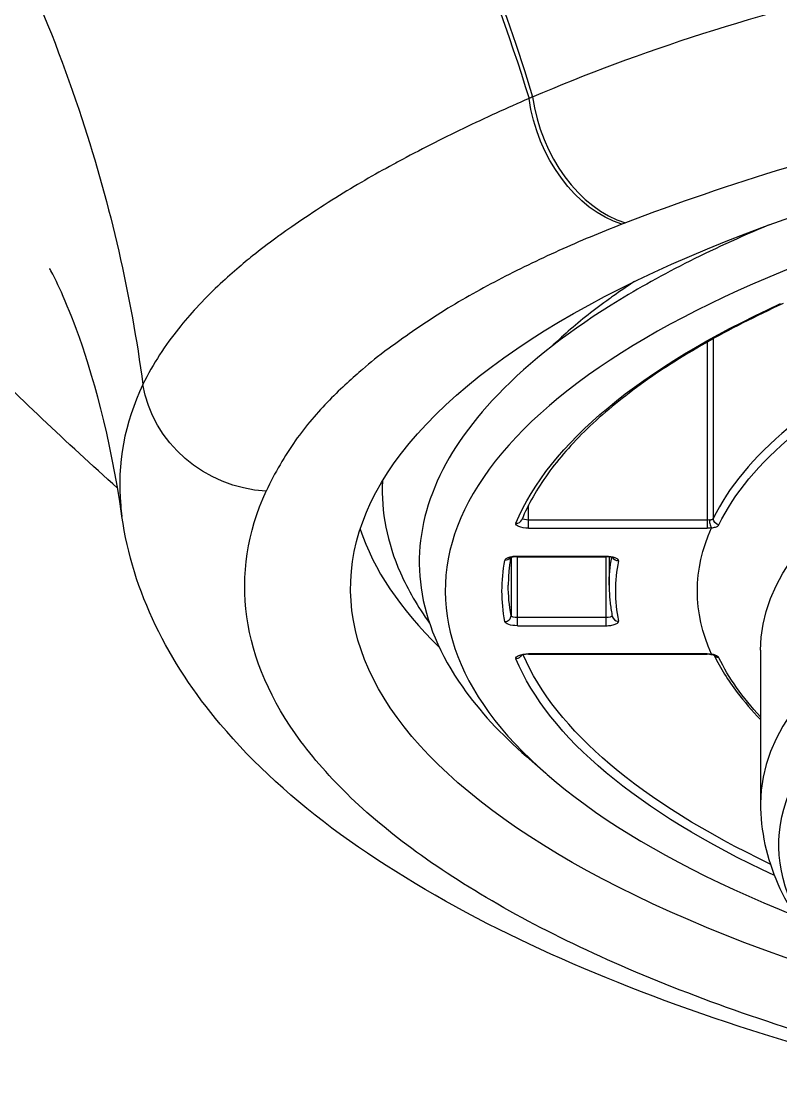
# Model space of a CAD drawing. Header units: millimetres. Extents: x 3724 to 4565, y 1133 to 1727.
# Drawn here: x 3860.77 to 3866.79, y 1550.29 to 1558.8 of the extents above; entities that cross this region are included whole.
import ezdxf

# ---------------------------------------------------------------- set-up
doc = ezdxf.new("R2010")
doc.units = ezdxf.units.MM

msp = doc.modelspace()

# ---------------------------------------------------------------- linework, layer by layer
at = {"extrusion": (0, 1, 0)}
for p, q in [((3864.7327, 1558.3742), (3864.7326, 1558.3742)), ((3866.2042, 1556.2522), (3866.2042, 1554.8412)), ((3866.2536, 1556.2799), (3866.2536, 1554.8535)), ((3863.6276, 1555.1468), (3863.6276, 1555.0846)), ((3864.7879, 1554.8412), (3864.7879, 1554.9583)), ((3866.2042, 1554.8412), (3864.7879, 1554.8412)), ((3864.7879, 1554.7771), (3866.2042, 1554.7771)), ((3864.6501, 1554.5446), (3864.6501, 1554.0837)), ((3865.4015, 1554.5536), (3864.7, 1554.5536)), ((3864.7, 1554.0676), (3864.7, 1554.5506)), ((3864.7, 1554.5506), (3865.4015, 1554.5506)), ((3865.4015, 1554.5506), (3865.4015, 1554.0676)), ((3865.4276, 1554.5491), (3865.4276, 1554.3255)), ((3865.4015, 1554.0676), (3864.7, 1554.0676)), ((3864.7, 1554.0035), (3865.4015, 1554.0035)), ((3866.2042, 1553.78), (3864.7879, 1553.78)), ((3866.6276, 1553.809), (3866.6276, 1552.595)), ((3864.7879, 1553.777), (3866.2042, 1553.777)), ((3864.9262, 1552.8309), (3864.7724, 1552.9652))]:
    msp.add_line(p, q, dxfattribs=at)
at = {"extrusion": (-2.22045e-16, -2.46519e-32, -1)}
for centre, major_axis, ratio, start_param, end_param in [((3855.9967, 1558.9261), (-7.1225, 9.6577), 0.635664, 0.859421, 2.077537), ((3866.3029, 1553.796), (0.0451, 0.0216), 0.926587, 2.079089, 2.951379)]:
    msp.add_ellipse(centre, major_axis=major_axis, ratio=ratio, start_param=start_param, end_param=end_param, dxfattribs=at)
at = {"extrusion": (-2.22045e-16, 0, -1)}
for centre, major_axis, ratio, start_param, end_param in [((3875.6276, 1557.9408), (-11.3, 0), 0.343815, 0.218114, 0.218168), ((3865.5293, 1558.1263), (-0.3622, 0.9321), 0.703257, 3.646368, 5.039863), ((3864.7879, 1554.8115), (-0.1, 0), 0.343815, 4.712389, 6.425215), ((3864.7879, 1554.8584), (-0.05, 0), 0.343815, 4.712389, 6.040823), ((3866.2042, 1554.8584), (-0.05, 0), 0.343815, 4.347275, 4.712389), ((3866.2042, 1554.824), (0, 0.05), 0, 1.215831, 2.786627), ((3866.2042, 1554.8115), (-0.1, 0), 0.343815, 4.347275, 4.712389), ((3865.4015, 1554.6006), (0, 0.05), 0, 2.786536, 3.137513), ((3864.6002, 1554.5684), (-0.0492, 0.0092), 0.937117, 3.544536, 4.539121), ((3864.7, 1554.0848), (-0.05, 0), 0.343815, 4.712389, 6.219215), ((3865.4015, 1554.0505), (0, 0.05), 0, 1.215748, 2.786544), ((3866.2042, 1553.827), (0, 0.05), 0, 2.786586, 3.137563), ((3875.6276, 1554.2786), (-11.05, 0), 0.343815, 5.647144, 6.141156)]:
    msp.add_ellipse(centre, major_axis=major_axis, ratio=ratio, start_param=start_param, end_param=end_param, dxfattribs=at)
at = {"extrusion": (-2.22045e-16, -5.51013e-40, -1)}
msp.add_ellipse((3875.6276, 1554.3002), major_axis=(-12.25, 0), ratio=0.343815, start_param=5.45668, end_param=7.853982, dxfattribs=at)
for centre, major_axis, ratio, start_param, end_param in [((3875.6276, 1554.2786), (11.5, 0), 0.343815, 0.680471, 3.850902), ((4024.7418, 1506.4594), (163.7402, -48.1933), 0.149135, 2.964716, 2.965521), ((3865.5563, 1558.1368), (-0.3603, 0.9329), 0.701357, 1.243424, 2.638272), ((5157.9272, 912.1859), (-1297.5172, 640.8377), 0.067333, 6.201618, 6.221349), ((3875.6276, 1554.3234), (9.5, 0), 0.343815, 2.520548, 2.978568), ((3875.6276, 1552.595), (9, 0), 0.343815, 0, 3.141593), ((3864.6889, 1554.8633), (-0.0462, 0.0192), 0.929582, 1.939708, 3.141593), ((3864.7879, 1554.824), (0, 0.05), 0, 3.496424, 5.06722), ((3866.2399, 1554.8263), (-0.0065, 0.0496), 0.335289, 1.197228, 2.768026), ((3875.6276, 1555.2392), (12.25, 0), 0.343815, 3.253303, 3.481883), ((3864.7, 1554.6006), (0, 0.05), 0, 3.145721, 3.496698), ((3865.4015, 1554.5192), (0.1, 0), 0.343815, 6.214839, 7.853982), ((3875.6276, 1554.2786), (10.15, 0), 0.343815, 3.073247, 3.209939), ((3864.6002, 1554.0826), (0.0492, 0.0092), 0.937117, 4.539532, 6.110329), ((3864.7, 1554.0505), (0, 0.05), 0, 3.496693, 5.06749), ((3865.5013, 1554.0872), (0.049, 0.0098), 0.936845, 3.141593, 4.527989), ((3864.7879, 1553.827), (0, 0.05), 0, 3.145508, 3.496485), ((3866.2043, 1553.7577), (0.0687, -0.0001), 0.281169, 1.134047, 1.572628), ((3866.2399, 1553.8247), (0.0065, 0.0496), 0.335289, 3.141593, 3.515161)]:
    msp.add_ellipse(centre, major_axis=major_axis, ratio=ratio, start_param=start_param, end_param=end_param)
at = {"extrusion": (-2.22045e-16, -6.06114e-39, -1)}
msp.add_ellipse((3875.6276, 1553.809), major_axis=(-9, 0), ratio=0.343815, start_param=0, end_param=3.141593, dxfattribs=at)
at = {"extrusion": (-2.22045e-16, 1.83671e-40, -1)}
for centre, major_axis, start_param, end_param in [((3875.6276, 1554.2786), (-11.05, 0), 0.14203, 0.643369), ((3875.6276, 1554.2786), (-9.5, 0), 6.129253, 6.437118), ((3875.6276, 1554.3255), (-10.2, 0), 0, 0.062802), ((3875.6276, 1554.2786), (-11.05, 0), 6.219215, 6.347156), ((3875.6276, 1554.3255), (-11, 0), 6.219215, 6.283185), ((3864.7, 1554.0379), (-0.1, 0), 4.712389, 6.219215), ((3865.4015, 1554.0848), (-0.05, 0), 3.257955, 4.712389), ((3864.7879, 1553.7456), (-0.1, 0), 6.141155, 7.853982), ((3866.2042, 1553.7456), (-0.1, 0), 1.570796, 1.935911), ((3875.6276, 1554.3255), (-11, 0), 5.658426, 6.136551)]:
    msp.add_ellipse(centre, major_axis=major_axis, ratio=0.343815, start_param=start_param, end_param=end_param, dxfattribs=at)
at = {"extrusion": (-2.22045e-16, -1.46937e-39, -1)}
msp.add_ellipse((3875.6276, 1554.2766), major_axis=(-9.4545, 0), ratio=0.343815, start_param=0.163025, end_param=0.622373, dxfattribs=at)
at = {"extrusion": (-2.22045e-16, 1.2326e-32, -1)}
msp.add_ellipse((3862.7068, 1556.0099), major_axis=(-0.9118, 0.4107), ratio=0.928011, start_param=4.316498, end_param=5.732228, dxfattribs=at)
at = {"extrusion": (-2.22045e-16, -3.67342e-40, -1)}
msp.add_ellipse((3875.6276, 1552.263), major_axis=(-8.8536, 0), ratio=0.343815, start_param=5.908332, end_param=9.799631, dxfattribs=at)
at = {"extrusion": (-2.22045e-16, 2.46519e-32, -1)}
for centre, major_axis, ratio, start_param, end_param in [((3866.3029, 1554.8507), (-0.0451, 0.0216), 0.926587, 4.386165, 5.865927), ((3864.6889, 1553.7877), (0.0462, 0.0192), 0.929582, 0.815126, 1.939708)]:
    msp.add_ellipse(centre, major_axis=major_axis, ratio=ratio, start_param=start_param, end_param=end_param, dxfattribs=at)
at = {"extrusion": (-2.22045e-16, -1.84889e-32, -1)}
msp.add_ellipse((3865.5013, 1554.5638), major_axis=(-0.049, 0.0098), ratio=0.936845, start_param=4.527985, end_param=5.608052, dxfattribs=at)
at = {"extrusion": (-2.22045e-16, -1.83671e-40, -1)}
for centre, major_axis, start_param, end_param in [((3875.6276, 1551.5416), (-8.0854, 0), 5.908332, 9.799631), ((3875.6276, 1554.2766), (-9.4545, 0), 5.971843, 6.12016)]:
    msp.add_ellipse(centre, major_axis=major_axis, ratio=0.343815, start_param=start_param, end_param=end_param, dxfattribs=at)
for points in [[(3855.946, 1568.6233), (3856.8346, 1568.2142), (3858.7004, 1567.0913), (3861.3981, 1564.5212), (3863.5691, 1561.3721), (3864.4777, 1559.2099), (3864.7921, 1558.1849)], [(3864.821, 1558.1975), (3865.6659, 1558.5616), (3866.6181, 1558.8649), (3867.6806, 1559.1159)], [(3864.7326, 1558.3742), (3864.7326, 1558.3742), (3864.7327, 1558.3742), (3864.7327, 1558.3742)], [(3864.7921, 1558.1849), (3864.6188, 1558.1095), (3864.4457, 1558.0305), (3864.2716, 1557.9467)], [(3864.2716, 1557.9467), (3864.0975, 1557.8628), (3863.9227, 1557.774), (3863.7565, 1557.6844)], [(3863.7149, 1557.6619), (3863.5637, 1557.5794), (3863.4171, 1557.4954), (3863.2604, 1557.3979)], [(3863.7565, 1557.6844), (3863.7426, 1557.6769), (3863.7287, 1557.6694), (3863.7149, 1557.6619)], [(3863.2604, 1557.3979), (3863.0969, 1557.2961), (3862.9268, 1557.1801), (3862.8226, 1557.1048)], [(3865.5293, 1557.1873), (3865.3598, 1557.1219), (3865.194, 1557.0528), (3865.0295, 1556.9786)], [(3865.5563, 1557.1977), (3865.5473, 1557.1943), (3865.5383, 1557.1908), (3865.5293, 1557.1873)], [(3862.8226, 1557.1048), (3862.8179, 1557.1014), (3862.8133, 1557.0981), (3862.8089, 1557.0948)], [(3862.8089, 1557.0948), (3862.706, 1557.0202), (3862.6707, 1556.9925), (3862.6004, 1556.9361)], [(3862.6004, 1556.9361), (3862.53, 1556.8796), (3862.428, 1556.7948), (3862.3248, 1556.697)], [(3865.0295, 1556.9786), (3864.865, 1556.9044), (3864.702, 1556.8251), (3864.5469, 1556.7444)], [(3862.3248, 1556.697), (3862.2686, 1556.6438), (3862.2118, 1556.5867), (3862.155, 1556.5249)], [(3864.5469, 1556.7444), (3864.3918, 1556.6637), (3864.2447, 1556.5815), (3864.0928, 1556.4851)], [(3865.6278, 1556.733), (3865.5708, 1556.6954), (3865.5154, 1556.6576), (3865.4617, 1556.6195)], [(3865.43, 1556.5968), (3865.3126, 1556.5121), (3865.2035, 1556.426), (3865.1031, 1556.3386)], [(3865.4617, 1556.6195), (3865.4511, 1556.6119), (3865.4405, 1556.6044), (3865.43, 1556.5968)], [(3862.155, 1556.5249), (3862.1074, 1556.4732), (3862.0598, 1556.4182), (3862.0129, 1556.3593)], [(3864.1516, 1556.5215), (3864.1519, 1556.5218), (3864.1521, 1556.522), (3864.1523, 1556.5223)], [(3864.0928, 1556.4851), (3863.9408, 1556.3888), (3863.7841, 1556.2784), (3863.6841, 1556.2054)], [(3862.0129, 1556.3593), (3861.9098, 1556.2301), (3861.81, 1556.0826), (3861.7304, 1555.9168)], [(3865.1031, 1556.3386), (3865.0558, 1556.2974), (3865.0105, 1556.256), (3864.9671, 1556.2143)], [(3863.6841, 1556.2054), (3863.5841, 1556.1325), (3863.5409, 1556.0969), (3863.4708, 1556.0359)], [(3861.7304, 1555.9168), (3861.584, 1555.6117), (3861.5235, 1555.2847), (3861.5542, 1554.9565)], [(3862.5545, 1554.0738), (3862.5077, 1554.4073), (3862.5586, 1554.7419), (3862.7068, 1555.0708)], [(3861.5542, 1554.9565), (3861.5568, 1554.9285), (3861.56, 1554.9006), (3861.5639, 1554.8726)], [(3861.5639, 1554.8726), (3861.564, 1554.872), (3861.5641, 1554.8714), (3861.5642, 1554.8709)], [(3866.2221, 1554.8424), (3866.2251, 1554.8428), (3866.2279, 1554.8432), (3866.2306, 1554.8436)], [(3866.2306, 1554.8436), (3866.2329, 1554.844), (3866.2351, 1554.8444), (3866.2372, 1554.8449)], [(3866.2372, 1554.8449), (3866.239, 1554.8453), (3866.2407, 1554.8457), (3866.2422, 1554.8462)], [(3866.2422, 1554.8462), (3866.2436, 1554.8466), (3866.2449, 1554.8471), (3866.2461, 1554.8475)], [(3866.2461, 1554.8475), (3866.2471, 1554.848), (3866.2481, 1554.8484), (3866.2489, 1554.8489)], [(3866.2489, 1554.8489), (3866.2497, 1554.8494), (3866.2503, 1554.8498), (3866.251, 1554.8503)], [(3866.251, 1554.8503), (3866.2515, 1554.8508), (3866.252, 1554.8512), (3866.2524, 1554.8517)], [(3866.2524, 1554.8517), (3866.2528, 1554.8522), (3866.2531, 1554.8526), (3866.2534, 1554.8531)], [(3866.2534, 1554.8531), (3866.2534, 1554.8532), (3866.2535, 1554.8534), (3866.2536, 1554.8535)], [(3866.2713, 1554.7863), (3866.2759, 1554.7878), (3866.2802, 1554.7895), (3866.2838, 1554.7913)], [(3864.7, 1554.5536), (3864.6871, 1554.5536), (3864.6752, 1554.5528), (3864.6637, 1554.5512)], [(3864.6095, 1554.5337), (3864.6042, 1554.5299), (3864.6012, 1554.5259), (3864.6002, 1554.5214)], [(3862.9836, 1553.0856), (3862.7456, 1553.4078), (3862.6012, 1553.7403), (3862.5545, 1554.0738)], [(3865.4964, 1554.027), (3865.5008, 1554.0313), (3865.5025, 1554.0357), (3865.5013, 1554.0402)], [(3865.4015, 1554.0035), (3865.415, 1554.0034), (3865.4275, 1554.0043), (3865.44, 1554.0061)], [(3865.44, 1554.0061), (3865.4524, 1554.008), (3865.4649, 1554.0108), (3865.4747, 1554.0145)], [(3865.4747, 1554.0145), (3865.4846, 1554.0181), (3865.4919, 1554.0226), (3865.4964, 1554.027)], [(3866.2691, 1553.7703), (3866.2613, 1553.7733), (3866.2517, 1553.776), (3866.2399, 1553.7778)], [(3863.9798, 1552.1519), (3863.5532, 1552.4514), (3863.2216, 1552.7634), (3862.9836, 1553.0856)]]:
    msp.add_open_spline(points, degree=3)
for points, knots in [([(3856.843, 1564.1001), (3857.5017, 1563.6133), (3858.7541, 1562.4852), (3860.2822, 1560.3963), (3861.2897, 1558.1437), (3861.6353, 1556.6196), (3861.7304, 1555.9168)], [0, 0, 0, 0, 0.258435, 0.516883, 0.775331, 1, 1, 1, 1]), ([(3861.53, 1555.0947), (3861.1203, 1555.458), (3860.731, 1555.8292), (3860.3733, 1556.1945), (3859.8015, 1556.7785), (3859.3097, 1557.3461), (3858.8648, 1557.9226)], [0.4885855, 0.4885855, 0.4885855, 0.4885855, 0.5454545, 0.5454545, 0.5454545, 0.6363636, 0.6363636, 0.6363636, 0.6363636]), ([(3866.6974, 1557.1834), (3866.2251, 1556.9854), (3865.8046, 1556.7722), (3865.0582, 1556.3053), (3864.7423, 1556.0512), (3864.0581, 1555.3101), (3863.8643, 1554.8074), (3863.9743, 1554.0372), (3864.0852, 1553.7731), (3864.399, 1553.3276), (3864.568, 1553.1439), (3864.7725, 1552.9652)], [-2.850281, -2.850281, -2.850281, -2.850281, -2.651759, -2.651759, -2.440369, -2.440369, -2.054773, -2.054773, -1.851785, -1.851785, -1.704398, -1.704398, -1.704398, -1.704398]), ([(3861.5635, 1554.8725), (3861.4758, 1555.5002), (3861.3255, 1556.0214), (3861.1008, 1556.6318), (3861.018, 1556.7874), (3860.9931, 1556.8326), (3860.9912, 1556.8358), (3860.9912, 1556.8358)], [0, 0, 0, 0, 0.2833405, 0.2833405, 0.5221293, 0.5221293, 0.5624028, 0.5624028, 0.5624028, 0.5624028]), ([(3866.8076, 1556.5591), (3866.5872, 1556.4581), (3866.3818, 1556.3533), (3866.0029, 1556.1375), (3865.8294, 1556.0265), (3865.5162, 1555.7994), (3865.3765, 1555.6834), (3865.1322, 1555.4479), (3865.0276, 1555.3284), (3864.8544, 1555.0874), (3864.7857, 1554.9659), (3864.735, 1554.8441)], [2.498224, 2.498224, 2.498224, 2.498224, 2.5984918, 2.5984918, 2.6987597, 2.6987597, 2.7990275, 2.7990275, 2.8992953, 2.8992953, 2.9995631, 2.9995631, 2.9995631, 2.9995631]), ([(3863.4708, 1556.0359), (3863.4006, 1555.9749), (3863.3036, 1555.8885), (3863.2092, 1555.7923), (3863.1149, 1555.6961), (3863.0232, 1555.5901), (3862.939, 1555.4703), (3862.8547, 1555.3505), (3862.7778, 1555.2169), (3862.7068, 1555.0708)], [0.625, 0.625, 0.625, 0.625, 0.75, 0.75, 0.75, 0.875, 0.875, 0.875, 1, 1, 1, 1]), ([(3863.629, 1555.149), (3863.6187, 1554.9062), (3863.6665, 1554.6634), (3863.8311, 1554.2885), (3863.9085, 1554.1547), (3864.0037, 1554.0223)], [12.3690732, 12.3690732, 12.3690732, 12.3690732, 12.5735705, 12.5735705, 12.6885647, 12.6885647, 12.6885647, 12.6885647]), ([(3868.4035, 1550.2928), (3868.1318, 1550.3543), (3867.8665, 1550.4191), (3866.4506, 1550.7916), (3865.4093, 1551.166), (3863.6236, 1552.0608), (3862.874, 1552.5943), (3861.9314, 1553.7114), (3861.6478, 1554.274), (3861.5642, 1554.8709)], [0.758991, 0.758991, 0.758991, 0.758991, 0.8551, 0.8551, 1.286212, 1.286212, 1.751341, 1.751341, 2.113887, 2.113887, 2.113887, 2.113887]), ([(3866.2838, 1554.7913), (3866.2875, 1554.7932), (3866.2906, 1554.7952), (3866.2931, 1554.7974), (3866.2955, 1554.7995), (3866.2973, 1554.8018), (3866.2984, 1554.8042)], [0.6, 0.6, 0.6, 0.6, 0.8, 0.8, 0.8, 1, 1, 1, 1]), ([(3866.2399, 1554.7794), (3866.2456, 1554.7802), (3866.251, 1554.7811), (3866.2563, 1554.7823), (3866.2615, 1554.7834), (3866.2666, 1554.7848), (3866.2713, 1554.7863)], [0, 0, 0, 0, 0.2, 0.2, 0.2, 0.4, 0.4, 0.4, 0.4]), ([(3864.6637, 1554.5512), (3864.6522, 1554.5496), (3864.6411, 1554.5473), (3864.6318, 1554.5442), (3864.6225, 1554.5412), (3864.6149, 1554.5376), (3864.6095, 1554.5337)], [0.25, 0.25, 0.25, 0.25, 0.5, 0.5, 0.5, 0.75, 0.75, 0.75, 0.75]), ([(3864.7, 1554.5506), (3864.6924, 1554.5506), (3864.6847, 1554.5502), (3864.6706, 1554.5488), (3864.664, 1554.5478), (3864.6529, 1554.5455), (3864.6482, 1554.5441), (3864.6434, 1554.5424), (3864.6422, 1554.5419), (3864.6397, 1554.5408), (3864.6389, 1554.5403), (3864.6389, 1554.5403)], [0, 0, 0, 0, 0.002273709, 0.002273709, 0.004476973, 0.004476973, 0.006529046, 0.006529046, 0.007380869, 0.007380869, 0.008787209, 0.008787209, 0.008787209, 0.008787209]), ([(3865.4627, 1554.5403), (3865.4627, 1554.5403), (3865.4624, 1554.5405), (3865.4609, 1554.5413), (3865.4595, 1554.5419), (3865.4556, 1554.5434), (3865.453, 1554.5442), (3865.4462, 1554.546), (3865.4419, 1554.5469), (3865.4319, 1554.5486), (3865.426, 1554.5494), (3865.4139, 1554.5503), (3865.4077, 1554.5506), (3865.4015, 1554.5506)], [0.005414418, 0.005414418, 0.005414418, 0.005414418, 0.006318734, 0.006318734, 0.007474053, 0.007474053, 0.008832993, 0.008832993, 0.010463188, 0.010463188, 0.012365548, 0.012365548, 0.014216691, 0.014216691, 0.014216691, 0.014216691]), ([(3864.6465, 1554.5435), (3864.6447, 1554.5332), (3864.6431, 1554.5228), (3864.6392, 1554.4969), (3864.6372, 1554.4813), (3864.6337, 1554.4502), (3864.6322, 1554.4346), (3864.6299, 1554.4034), (3864.6291, 1554.3878), (3864.6279, 1554.3567), (3864.6276, 1554.3411), (3864.6276, 1554.3255)], [3.08191457, 3.08191457, 3.08191457, 3.08191457, 3.0904162, 3.0904162, 3.10321032, 3.10321032, 3.11600443, 3.11600443, 3.12879854, 3.12879854, 3.14159266, 3.14159266, 3.14159266, 3.14159266]), ([(3865.4276, 1554.3255), (3865.4276, 1554.3089), (3865.4279, 1554.2924), (3865.4293, 1554.2593), (3865.4302, 1554.2427), (3865.4329, 1554.2096), (3865.4345, 1554.1931), (3865.4385, 1554.16), (3865.4408, 1554.1435), (3865.446, 1554.1104), (3865.449, 1554.0939), (3865.4523, 1554.0774)], [3.14159266, 3.14159266, 3.14159266, 3.14159266, 3.15526183, 3.15526183, 3.16893101, 3.16893101, 3.18260018, 3.18260018, 3.19626936, 3.19626936, 3.20993853, 3.20993853, 3.20993853, 3.20993853]), ([(3864.7879, 1553.777), (3864.7803, 1553.777), (3864.7726, 1553.7766), (3864.7585, 1553.7752), (3864.7518, 1553.7742), (3864.7408, 1553.7719), (3864.736, 1553.7706), (3864.7312, 1553.7688), (3864.73, 1553.7684), (3864.7276, 1553.7673), (3864.7267, 1553.7667), (3864.7267, 1553.7667)], [0, 0, 0, 0, 0.002273709, 0.002273709, 0.004476973, 0.004476973, 0.006529046, 0.006529046, 0.007380869, 0.007380869, 0.008787209, 0.008787209, 0.008787209, 0.008787209]), ([(3866.2639, 1553.766), (3866.2639, 1553.766), (3866.2636, 1553.7663), (3866.2618, 1553.7673), (3866.2602, 1553.7681), (3866.2559, 1553.7699), (3866.2529, 1553.7709), (3866.2455, 1553.773), (3866.2408, 1553.7741), (3866.2349, 1553.7749), (3866.2342, 1553.775), (3866.2334, 1553.7751)], [0.00285103, 0.00285103, 0.00285103, 0.00285103, 0.003912844, 0.003912844, 0.005183738, 0.005183738, 0.006693109, 0.006693109, 0.008441971, 0.008441971, 0.008699788, 0.008699788, 0.008699788, 0.008699788]), ([(3866.2611, 1553.7676), (3866.3092, 1553.6684), (3866.37, 1553.5704), (3866.4978, 1553.4018), (3866.5593, 1553.3305), (3866.6276, 1553.2601)], [3.3066797, 3.3066797, 3.3066797, 3.3066797, 3.3964871, 3.3964871, 3.4636567, 3.4636567, 3.4636567, 3.4636567]), ([(3866.2984, 1553.749), (3866.2965, 1553.7531), (3866.2927, 1553.7569), (3866.2879, 1553.7605), (3866.283, 1553.764), (3866.2769, 1553.7673), (3866.2691, 1553.7703)], [0, 0, 0, 0, 0.3333333, 0.3333333, 0.3333333, 0.6666667, 0.6666667, 0.6666667, 0.6666667]), ([(3866.6276, 1552.595), (3866.6276, 1552.4856), (3866.6397, 1552.3763), (3866.6864, 1552.1624), (3866.721, 1552.058), (3866.8095, 1551.8565), (3866.8634, 1551.7595), (3866.9875, 1551.5729), (3867.0577, 1551.4834), (3867.2127, 1551.3112), (3867.2974, 1551.2284), (3867.3888, 1551.1484)], [3.1415927, 3.1415927, 3.1415927, 3.1415927, 3.2165633, 3.2165633, 3.2915339, 3.2915339, 3.3665045, 3.3665045, 3.4414751, 3.4414751, 3.5164457, 3.5164457, 3.5164457, 3.5164457]), ([(3867.5618, 1550.596), (3867.1852, 1550.7011), (3866.8255, 1550.8133), (3866.4856, 1550.9317), (3866.1458, 1551.05), (3865.8259, 1551.1745), (3865.5262, 1551.305), (3865.2264, 1551.4355), (3864.9469, 1551.5721), (3864.6886, 1551.7138), (3864.4303, 1551.8554), (3864.1932, 1552.0021), (3863.9798, 1552.1519)], [0.3749998, 0.3749998, 0.3749998, 0.3749998, 0.4374998, 0.4374998, 0.4374998, 0.4999999, 0.4999999, 0.4999999, 0.5624999, 0.5624999, 0.5624999, 0.6249999, 0.6249999, 0.6249999, 0.6249999])]:
    msp.add_open_spline(points, degree=3, knots=knots)

doc.saveas('drawing.dxf')
